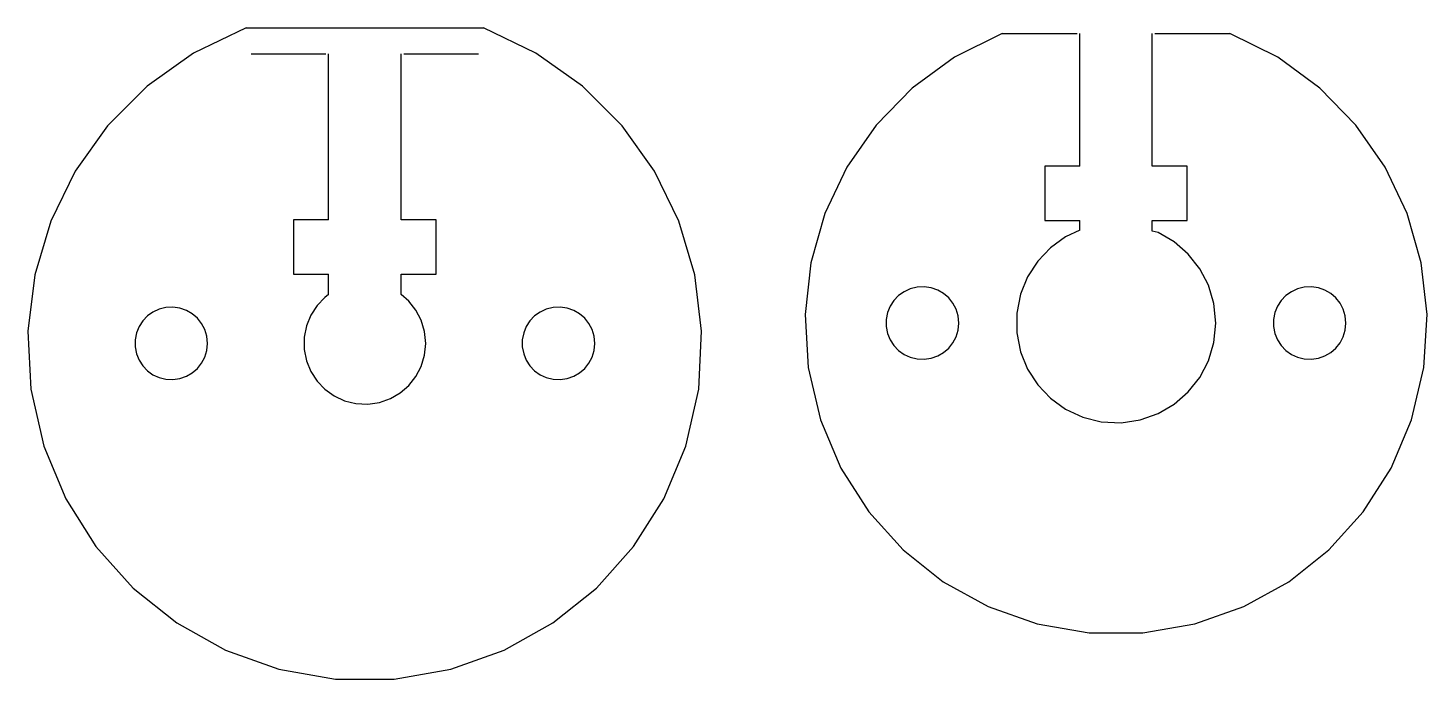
# Model space of a CAD drawing. Header units: metres. Extents: x -88 to 795, y -1311 to -705.
# Drawn here: x 341.3 to 395.2, y -960.5 to -935.4 of the extents above; entities that cross this region are included whole.
import ezdxf

# ---------------------------------------------------------------- set-up
doc = ezdxf.new("R2010")
doc.units = ezdxf.units.M

msp = doc.modelspace()

# ---------------------------------------------------------------- linework, layer by layer
at = {"layer": 'gear Y motor'}
for p, q in [((349.683, -935.392), (347.655, -936.36)), ((349.683, -935.392), (354.171, -935.392)), ((354.171, -935.392), (358.831, -935.392)), ((360.859, -936.36), (358.831, -935.392)), ((378.849, -935.607), (377, -936.523)), ((378.849, -935.607), (381.737, -935.607)), ((381.837, -940.723), (381.837, -935.607)), ((384.637, -940.723), (384.637, -935.607)), ((384.737, -935.607), (387.626, -935.607)), ((389.474, -936.523), (387.626, -935.607)), ((347.655, -936.36), (345.864, -937.631)), ((362.651, -937.631), (360.859, -936.36)), ((349.868, -936.392), (352.757, -936.392)), ((352.857, -942.793), (352.857, -936.392)), ((355.657, -942.793), (355.657, -936.392)), ((355.757, -936.392), (358.646, -936.392)), ((377, -936.523), (375.371, -937.711)), ((391.103, -937.711), (389.474, -936.523)), ((345.864, -937.631), (344.332, -939.163)), ((364.182, -939.163), (362.651, -937.631)), ((375.371, -937.711), (373.982, -939.136)), ((392.492, -939.136), (391.103, -937.711)), ((344.332, -939.163), (343.083, -940.916)), ((365.431, -940.916), (364.182, -939.163)), ((373.982, -939.136), (372.854, -940.759)), ((393.62, -940.759), (392.492, -939.136)), ((343.083, -940.916), (342.14, -942.85)), ((366.374, -942.85), (365.431, -940.916)), ((372.854, -940.759), (372.008, -942.544)), ((381.837, -940.723), (380.487, -940.723)), ((380.487, -940.723), (380.487, -942.823)), ((385.987, -940.723), (384.637, -940.723)), ((385.987, -942.823), (385.987, -940.723)), ((394.467, -942.544), (393.62, -940.759)), ((342.14, -942.85), (341.526, -944.922)), ((352.857, -942.793), (351.507, -942.793)), ((351.507, -942.793), (351.507, -944.893)), ((357.007, -942.793), (355.657, -942.793)), ((357.007, -944.893), (357.007, -942.793)), ((366.988, -944.922), (366.374, -942.85)), ((372.008, -942.544), (371.463, -944.453)), ((380.487, -942.823), (381.837, -942.823)), ((381.837, -943.199), (381.837, -942.823)), ((384.637, -942.823), (385.987, -942.823)), ((384.637, -943.23), (384.637, -942.823)), ((395.012, -944.453), (394.467, -942.544)), ((381.837, -943.199), (381.294, -943.451)), ((384.86, -943.284), (384.637, -943.23)), ((385.482, -943.648), (384.86, -943.284)), ((380.711, -943.87), (380.217, -944.388)), ((381.294, -943.451), (380.711, -943.87)), ((386.022, -944.117), (385.482, -943.648)), ((371.463, -944.453), (371.24, -946.449)), ((380.217, -944.388), (379.825, -944.99)), ((386.467, -944.679), (386.022, -944.117)), ((395.234, -946.449), (395.012, -944.453)), ((341.526, -944.922), (341.264, -947.094)), ((351.507, -944.893), (352.857, -944.893)), ((352.857, -945.673), (352.857, -944.893)), ((355.657, -944.893), (357.007, -944.893)), ((355.657, -945.673), (355.657, -944.893)), ((367.25, -947.094), (366.988, -944.922)), ((379.825, -944.99), (379.55, -945.664)), ((386.802, -945.319), (386.467, -944.679)), ((375.3, -945.456), (375.061, -945.567)), ((375.561, -945.391), (375.3, -945.456)), ((375.838, -945.377), (375.561, -945.391)), ((376.108, -945.417), (375.838, -945.377)), ((376.358, -945.506), (376.108, -945.417)), ((376.584, -945.638), (376.358, -945.506)), ((387.014, -946.023), (386.802, -945.319)), ((390.239, -945.456), (390, -945.567)), ((390.5, -945.391), (390.239, -945.456)), ((390.777, -945.377), (390.5, -945.391)), ((391.046, -945.417), (390.777, -945.377)), ((391.297, -945.506), (391.046, -945.417)), ((391.523, -945.638), (391.297, -945.506)), ((352.715, -945.787), (352.414, -946.103)), ((352.857, -945.673), (352.715, -945.787)), ((355.957, -945.938), (355.657, -945.673)), ((356.228, -946.281), (355.957, -945.938)), ((374.67, -945.907), (374.527, -946.127)), ((374.849, -945.719), (374.67, -945.907)), ((375.061, -945.567), (374.849, -945.719)), ((376.781, -945.809), (376.584, -945.638)), ((376.942, -946.013), (376.781, -945.809)), ((377.064, -946.246), (376.942, -946.013)), ((379.55, -945.664), (379.406, -946.394)), ((387.087, -946.776), (387.014, -946.023)), ((389.608, -945.907), (389.466, -946.127)), ((389.788, -945.719), (389.608, -945.907)), ((390, -945.567), (389.788, -945.719)), ((391.719, -945.809), (391.523, -945.638)), ((391.881, -946.013), (391.719, -945.809)), ((392.003, -946.246), (391.881, -946.013)), ((345.869, -946.504), (345.689, -946.692)), ((346.081, -946.351), (345.869, -946.504)), ((346.32, -946.24), (346.081, -946.351)), ((346.581, -946.175), (346.32, -946.24)), ((346.858, -946.162), (346.581, -946.175)), ((347.127, -946.202), (346.858, -946.162)), ((347.378, -946.29), (347.127, -946.202)), ((347.604, -946.423), (347.378, -946.29)), ((347.8, -946.594), (347.604, -946.423)), ((347.962, -946.798), (347.8, -946.594)), ((352.175, -946.471), (352.007, -946.882)), ((352.414, -946.103), (352.175, -946.471)), ((356.433, -946.671), (356.228, -946.281)), ((360.808, -946.504), (360.628, -946.692)), ((361.02, -946.351), (360.808, -946.504)), ((361.259, -946.24), (361.02, -946.351)), ((361.52, -946.175), (361.259, -946.24)), ((361.796, -946.162), (361.52, -946.175)), ((362.066, -946.202), (361.796, -946.162)), ((362.317, -946.29), (362.066, -946.202)), ((362.543, -946.423), (362.317, -946.29)), ((362.739, -946.594), (362.543, -946.423)), ((362.901, -946.798), (362.739, -946.594)), ((371.24, -946.449), (371.361, -948.494)), ((374.427, -946.371), (374.375, -946.637)), ((374.375, -946.637), (374.375, -946.915)), ((374.527, -946.127), (374.427, -946.371)), ((377.141, -946.502), (377.064, -946.246)), ((377.168, -946.776), (377.141, -946.502)), ((379.406, -946.394), (379.406, -947.158)), ((389.366, -946.371), (389.313, -946.637)), ((389.313, -946.637), (389.313, -946.915)), ((389.466, -946.127), (389.366, -946.371)), ((392.08, -946.502), (392.003, -946.246)), ((392.107, -946.776), (392.08, -946.502)), ((395.114, -948.494), (395.234, -946.449)), ((341.264, -947.094), (341.377, -949.323)), ((345.447, -947.156), (345.395, -947.422)), ((345.547, -946.911), (345.447, -947.156)), ((345.689, -946.692), (345.547, -946.911)), ((348.084, -947.031), (347.962, -946.798)), ((348.161, -947.287), (348.084, -947.031)), ((352.007, -946.882), (351.919, -947.327)), ((356.562, -947.101), (356.433, -946.671)), ((356.607, -947.56), (356.562, -947.101)), ((360.386, -947.156), (360.333, -947.422)), ((360.486, -946.911), (360.386, -947.156)), ((360.628, -946.692), (360.486, -946.911)), ((363.023, -947.031), (362.901, -946.798)), ((363.1, -947.287), (363.023, -947.031)), ((367.137, -949.323), (367.25, -947.094)), ((374.375, -946.915), (374.427, -947.18)), ((377.064, -947.305), (377.141, -947.05)), ((377.141, -947.05), (377.168, -946.776)), ((379.406, -947.158), (379.55, -947.888)), ((387.014, -947.529), (387.087, -946.776)), ((389.313, -946.915), (389.366, -947.18)), ((392.003, -947.305), (392.08, -947.05)), ((392.08, -947.05), (392.107, -946.776)), ((345.395, -947.422), (345.395, -947.699)), ((345.395, -947.699), (345.447, -947.965)), ((348.188, -947.56), (348.161, -947.287)), ((348.161, -947.834), (348.188, -947.56)), ((351.919, -947.327), (351.919, -947.793)), ((356.562, -948.02), (356.607, -947.56)), ((360.333, -947.422), (360.333, -947.699)), ((360.333, -947.699), (360.386, -947.965)), ((363.127, -947.56), (363.1, -947.287)), ((363.1, -947.834), (363.127, -947.56)), ((374.427, -947.18), (374.527, -947.425)), ((374.527, -947.425), (374.67, -947.644)), ((374.67, -947.644), (374.849, -947.832)), ((376.781, -947.742), (376.942, -947.538)), ((376.942, -947.538), (377.064, -947.305)), ((386.802, -948.232), (387.014, -947.529)), ((389.366, -947.18), (389.466, -947.425)), ((389.466, -947.425), (389.608, -947.644)), ((389.608, -947.644), (389.788, -947.832)), ((391.719, -947.742), (391.881, -947.538)), ((391.881, -947.538), (392.003, -947.305)), ((345.447, -947.965), (345.547, -948.21)), ((345.547, -948.21), (345.689, -948.429)), ((347.962, -948.323), (348.084, -948.09)), ((348.084, -948.09), (348.161, -947.834)), ((351.919, -947.793), (352.007, -948.239)), ((352.007, -948.239), (352.175, -948.65)), ((356.433, -948.449), (356.562, -948.02)), ((360.386, -947.965), (360.486, -948.21)), ((360.486, -948.21), (360.628, -948.429)), ((362.901, -948.323), (363.023, -948.09)), ((363.023, -948.09), (363.1, -947.834)), ((374.849, -947.832), (375.061, -947.985)), ((375.061, -947.985), (375.3, -948.096)), ((375.3, -948.096), (375.561, -948.161)), ((375.561, -948.161), (375.838, -948.174)), ((375.838, -948.174), (376.108, -948.134)), ((376.108, -948.134), (376.358, -948.046)), ((376.358, -948.046), (376.584, -947.913)), ((376.584, -947.913), (376.781, -947.742)), ((379.55, -947.888), (379.825, -948.561)), ((386.467, -948.872), (386.802, -948.232)), ((389.788, -947.832), (390, -947.985)), ((390, -947.985), (390.239, -948.096)), ((390.239, -948.096), (390.5, -948.161)), ((390.5, -948.161), (390.777, -948.174)), ((390.777, -948.174), (391.046, -948.134)), ((391.046, -948.134), (391.297, -948.046)), ((391.297, -948.046), (391.523, -947.913)), ((391.523, -947.913), (391.719, -947.742)), ((345.689, -948.429), (345.869, -948.617)), ((345.869, -948.617), (346.081, -948.769)), ((346.081, -948.769), (346.32, -948.88)), ((347.378, -948.83), (347.604, -948.698)), ((347.604, -948.698), (347.8, -948.527)), ((347.8, -948.527), (347.962, -948.323)), ((352.175, -948.65), (352.414, -949.018)), ((356.228, -948.84), (356.433, -948.449)), ((360.628, -948.429), (360.808, -948.617)), ((360.808, -948.617), (361.02, -948.769)), ((361.02, -948.769), (361.259, -948.88)), ((362.317, -948.83), (362.543, -948.698)), ((362.543, -948.698), (362.739, -948.527)), ((362.739, -948.527), (362.901, -948.323)), ((371.361, -948.494), (371.833, -950.514)), ((379.825, -948.561), (380.217, -949.164)), ((394.641, -950.514), (395.114, -948.494)), ((341.377, -949.323), (341.876, -951.527)), ((346.32, -948.88), (346.581, -948.945)), ((346.581, -948.945), (346.858, -948.959)), ((346.858, -948.959), (347.127, -948.919)), ((347.127, -948.919), (347.378, -948.83)), ((352.414, -949.018), (352.715, -949.334)), ((352.715, -949.334), (353.071, -949.59)), ((355.627, -949.47), (355.957, -949.183)), ((355.957, -949.183), (356.228, -948.84)), ((361.259, -948.88), (361.52, -948.945)), ((361.52, -948.945), (361.796, -948.959)), ((361.796, -948.959), (362.066, -948.919)), ((362.066, -948.919), (362.317, -948.83)), ((366.638, -951.527), (367.137, -949.323)), ((380.217, -949.164), (380.711, -949.681)), ((386.022, -949.434), (386.467, -948.872)), ((353.071, -949.59), (353.472, -949.776)), ((353.472, -949.776), (353.91, -949.885)), ((354.374, -949.908), (354.827, -949.841)), ((354.827, -949.841), (355.248, -949.692)), ((355.248, -949.692), (355.627, -949.47)), ((380.711, -949.681), (381.294, -950.1)), ((385.482, -949.904), (386.022, -949.434)), ((353.91, -949.885), (354.374, -949.908)), ((381.294, -950.1), (381.951, -950.406)), ((381.951, -950.406), (382.668, -950.584)), ((384.172, -950.512), (384.86, -950.268)), ((384.86, -950.268), (385.482, -949.904)), ((371.833, -950.514), (372.624, -952.379)), ((382.668, -950.584), (383.43, -950.621)), ((383.43, -950.621), (384.172, -950.512)), ((393.85, -952.379), (394.641, -950.514)), ((341.876, -951.527), (342.724, -953.564)), ((365.79, -953.564), (366.638, -951.527)), ((372.624, -952.379), (373.699, -954.059)), ((392.775, -954.059), (393.85, -952.379)), ((342.724, -953.564), (343.886, -955.4)), ((364.628, -955.4), (365.79, -953.564)), ((373.699, -954.059), (375.026, -955.527)), ((391.448, -955.527), (392.775, -954.059)), ((343.886, -955.4), (345.324, -957.005)), ((363.19, -957.005), (364.628, -955.4)), ((375.026, -955.527), (376.572, -956.755)), ((389.902, -956.755), (391.448, -955.527)), ((376.572, -956.755), (378.305, -957.717)), ((388.169, -957.717), (389.902, -956.755)), ((345.324, -957.005), (347.003, -958.348)), ((361.512, -958.348), (363.19, -957.005)), ((378.305, -957.717), (380.191, -958.384)), ((386.283, -958.384), (388.169, -957.717)), ((347.003, -958.348), (348.886, -959.4)), ((359.628, -959.4), (361.512, -958.348)), ((380.191, -958.384), (382.199, -958.731)), ((384.276, -958.731), (386.283, -958.384)), ((382.199, -958.731), (384.276, -958.731)), ((348.886, -959.4), (350.939, -960.132)), ((357.575, -960.132), (359.628, -959.4)), ((350.939, -960.132), (353.125, -960.511)), ((353.125, -960.511), (355.389, -960.511)), ((355.389, -960.511), (357.575, -960.132))]:
    msp.add_line(p, q, dxfattribs=at)

doc.saveas('drawing.dxf')
